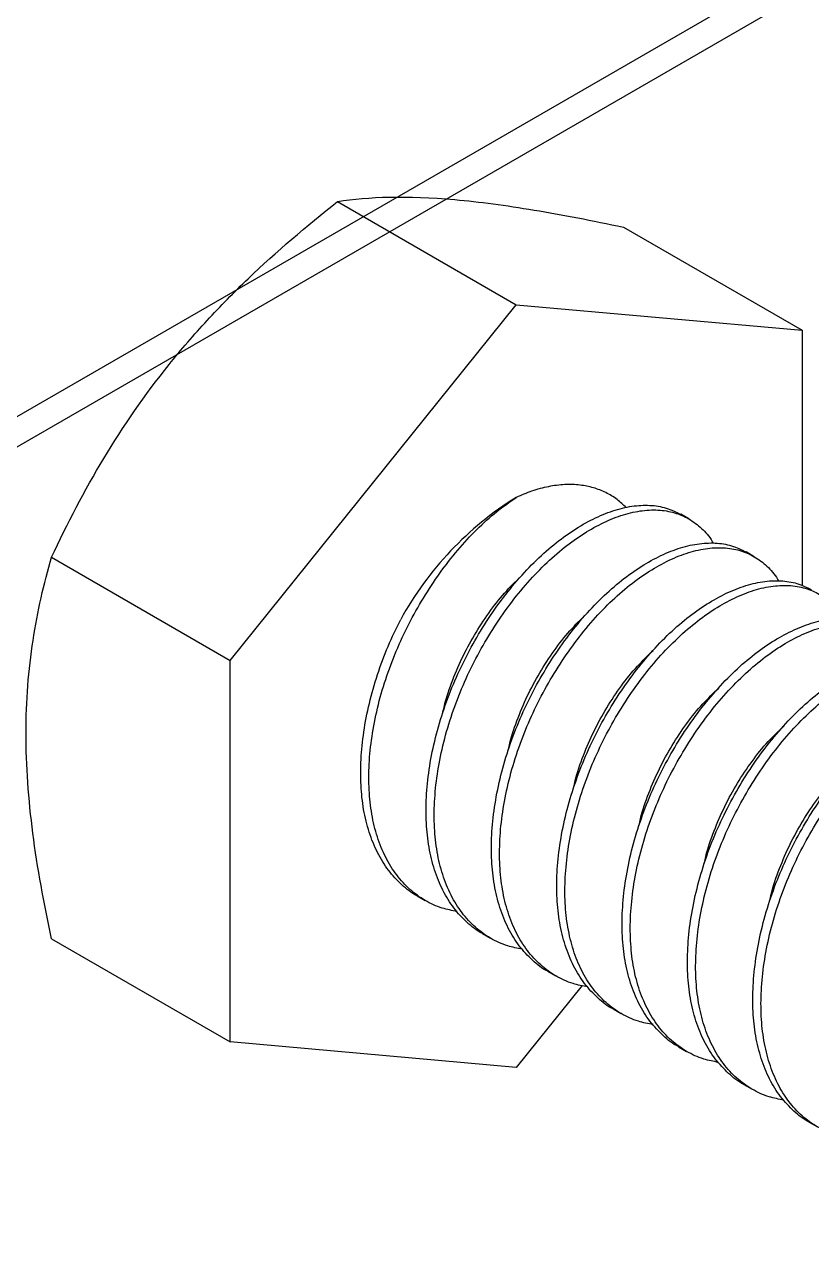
# Model space of a CAD drawing. Header units: inches. Extents: x -3.8 to 16.7, y -13 to 0.
# Drawn here: x 4.751 to 5.177, y -3.026 to -2.362 of the extents above; entities that cross this region are included whole.
import ezdxf

# ---------------------------------------------------------------- set-up
doc = ezdxf.new("R2010")
doc.units = ezdxf.units.IN
doc.header["$LTSCALE"] = 0.5
doc.header["$MEASUREMENT"] = 0
doc.layers.add('Hardware', color=242, linetype='CONTINUOUS')
doc.layers.add('Housing', color=150, linetype='CONTINUOUS')

msp = doc.modelspace()

# ---------------------------------------------------------------- linework, layer by layer
at = {"layer": 'Hardware', "linetype": 'Continuous', "lineweight": 25, "transparency": 16777216}
for p, q in [((4.920633, -2.457316), (5.017303, -2.513108)), ((5.075313, -2.471181), (5.171983, -2.526974)), ((4.862624, -2.705519), (5.017303, -2.513108)), ((5.017303, -2.513108), (5.171983, -2.526974)), ((5.171983, -2.526974), (5.171983, -2.6651)), ((5.110724, -2.628977), (5.106304, -2.626426)), ((5.146079, -2.649382), (5.14166, -2.646831)), ((4.765954, -2.649726), (4.862624, -2.705519)), ((4.862624, -2.911795), (4.862624, -2.705519)), ((4.96366, -2.832749), (4.968079, -2.8353)), ((4.999015, -2.853154), (5.003435, -2.855705)), ((4.765954, -2.856002), (4.862624, -2.911795)), ((5.034371, -2.873559), (5.03879, -2.87611)), ((5.052924, -2.88135), (5.017303, -2.92566)), ((5.069726, -2.893965), (5.074146, -2.896515)), ((5.017303, -2.92566), (4.862624, -2.911795)), ((5.105081, -2.91437), (5.109501, -2.91692)), ((5.140437, -2.934775), (5.144856, -2.937326)), ((5.175792, -2.95518), (5.180212, -2.957731))]:
    msp.add_line(p, q, dxfattribs=at)
msp.add_arc((5.112507, -2.770091), 0.180022, 121.927624, 151.166913, dxfattribs=at)
for points in [[(4.920633, -2.457316), (4.937502, -2.454716), (4.957805, -2.453912), (4.984158, -2.456275)], [(4.765954, -2.649726), (4.782823, -2.613382), (4.803125, -2.578328), (4.829478, -2.545547)]]:
    msp.add_open_spline(points, degree=3, dxfattribs=at)
for points, knots in [([(4.984158, -2.456275), (4.990721, -2.456863), (4.997641, -2.457643), (5.011947, -2.459541), (5.01936, -2.460662), (5.042288, -2.464477), (5.058486, -2.467622), (5.075313, -2.471181)], [0, 0, 0, 0, 0.25, 0.25, 0.5, 0.5, 1, 1, 1, 1]), ([(4.829478, -2.545547), (4.836041, -2.537383), (4.842961, -2.52937), (4.857267, -2.513875), (4.864681, -2.506358), (4.887608, -2.484412), (4.903806, -2.470586), (4.920633, -2.457316)], [0, 0, 0, 0, 0.25, 0.25, 0.5, 0.5, 1, 1, 1, 1]), ([(5.076781, -2.622877), (5.075173, -2.621326), (5.071828, -2.6181), (5.065851, -2.614565), (5.059185, -2.611949), (5.051757, -2.610451), (5.043602, -2.610207), (5.03479, -2.611335), (5.025985, -2.613635), (5.020085, -2.616128), (5.017303, -2.617304)], [0, 0, 0, 0, 0.1134536, 0.2360457, 0.3589687, 0.4815604, 0.6146512, 0.7481664, 0.8812592, 1, 1, 1, 1]), ([(4.985282, -2.841229), (4.982587, -2.840725), (4.976437, -2.839574), (4.967904, -2.835552), (4.959593, -2.829601), (4.952396, -2.821764), (4.946452, -2.812208), (4.94194, -2.801139), (4.938952, -2.788866), (4.937508, -2.77564), (4.937546, -2.761559), (4.939044, -2.746697), (4.942033, -2.731299), (4.946452, -2.71576), (4.952165, -2.700482), (4.959049, -2.685725), (4.966981, -2.671572), (4.975866, -2.658129), (4.985589, -2.645647), (4.995905, -2.634509), (5.006535, -2.624825), (5.013735, -2.619796), (5.017303, -2.617304)], [0, 0, 0, 0, 0.0389357, 0.0888252, 0.1387146, 0.1894771, 0.2406877, 0.2918982, 0.3426607, 0.3925501, 0.4424396, 0.493202, 0.5444126, 0.5956232, 0.6463856, 0.6962751, 0.7461645, 0.796927, 0.8481375, 0.8993481, 0.9501105, 1, 1, 1, 1]), ([(4.999016, -2.853152), (4.99901, -2.85315), (4.995915, -2.851763), (4.990612, -2.847302), (4.983309, -2.83966), (4.977394, -2.830051), (4.972874, -2.818996), (4.969888, -2.80672), (4.968444, -2.793495), (4.968482, -2.779414), (4.96998, -2.764552), (4.972969, -2.749154), (4.977388, -2.733615), (4.983101, -2.718336), (4.989985, -2.703579), (4.997917, -2.689427), (5.006802, -2.675982), (5.016525, -2.663507), (5.026841, -2.652342), (5.037471, -2.642757), (5.048239, -2.634875), (5.059007, -2.628704), (5.069637, -2.624301), (5.079957, -2.621793), (5.089663, -2.621313), (5.098603, -2.622678), (5.103753, -2.625186), (5.106303, -2.626428)], [0, 0, 0, 0, 0.0000847, 0.0411493, 0.0829326, 0.1250847, 0.1672368, 0.20902, 0.2500847, 0.2911493, 0.3329326, 0.3750847, 0.4172368, 0.45902, 0.5000847, 0.5411493, 0.5829326, 0.6250847, 0.6672368, 0.70902, 0.7500847, 0.7911493, 0.8329326, 0.8750847, 0.9172368, 0.95902, 1, 1, 1, 1]), ([(5.020638, -2.861634), (5.017942, -2.86113), (5.011792, -2.85998), (5.003259, -2.855957), (4.994949, -2.850006), (4.987752, -2.842169), (4.981808, -2.832613), (4.977295, -2.821544), (4.974307, -2.809271), (4.972863, -2.796045), (4.972901, -2.781964), (4.974399, -2.767102), (4.977388, -2.751704), (4.981807, -2.736165), (4.98752, -2.720887), (4.994404, -2.70613), (5.002336, -2.691978), (5.011221, -2.678532), (5.020944, -2.666058), (5.03126, -2.654893), (5.041891, -2.645308), (5.052658, -2.637426), (5.063426, -2.631255), (5.074057, -2.62685), (5.084372, -2.62435), (5.094097, -2.623839), (5.102975, -2.625319), (5.110935, -2.628659), (5.117712, -2.633972), (5.122007, -2.638524), (5.123613, -2.641753), (5.12378, -2.642089)], [0, 0, 0, 0, 0.0276087, 0.0629844, 0.0983602, 0.134355, 0.1706675, 0.20698, 0.2429748, 0.2783506, 0.3137264, 0.3497211, 0.3860337, 0.4223462, 0.458341, 0.4937168, 0.5290925, 0.5650873, 0.6013998, 0.6377124, 0.6737072, 0.7090829, 0.7444587, 0.7804535, 0.816766, 0.8530786, 0.8890733, 0.9244491, 0.9598249, 0.9958197, 1, 1, 1, 1]), ([(5.034372, -2.873558), (5.034365, -2.873555), (5.03127, -2.872168), (5.025968, -2.867708), (5.018665, -2.860065), (5.01275, -2.850457), (5.008229, -2.839401), (5.005244, -2.827125), (5.003799, -2.8139), (5.003837, -2.799819), (5.005335, -2.784957), (5.008324, -2.769559), (5.012743, -2.75402), (5.018456, -2.738741), (5.02534, -2.723984), (5.033272, -2.709832), (5.042157, -2.696387), (5.05188, -2.683912), (5.062196, -2.672747), (5.072827, -2.663162), (5.083594, -2.65528), (5.094362, -2.64911), (5.104992, -2.644707), (5.115312, -2.642198), (5.125019, -2.641718), (5.133958, -2.643083), (5.139109, -2.645591), (5.141659, -2.646833)], [0, 0, 0, 0, 0.0000847, 0.0411493, 0.0829326, 0.1250847, 0.1672368, 0.20902, 0.2500847, 0.2911493, 0.3329326, 0.3750847, 0.4172368, 0.45902, 0.5000847, 0.5411493, 0.5829326, 0.6250847, 0.6672368, 0.70902, 0.7500847, 0.7911493, 0.8329326, 0.8750847, 0.9172368, 0.95902, 1, 1, 1, 1]), ([(5.055993, -2.882039), (5.053297, -2.881535), (5.047148, -2.880385), (5.038615, -2.876363), (5.030304, -2.870411), (5.023107, -2.862574), (5.017163, -2.853018), (5.01265, -2.841949), (5.009663, -2.829676), (5.008219, -2.816451), (5.008257, -2.802369), (5.009755, -2.787508), (5.012744, -2.77211), (5.017162, -2.75657), (5.022876, -2.741292), (5.02976, -2.726535), (5.037692, -2.712383), (5.046576, -2.698937), (5.0563, -2.686463), (5.066615, -2.675298), (5.077246, -2.665713), (5.088014, -2.657831), (5.098781, -2.651661), (5.109412, -2.647255), (5.119727, -2.644755), (5.129453, -2.644244), (5.13833, -2.645724), (5.146291, -2.649064), (5.153067, -2.654377), (5.157362, -2.658929), (5.158968, -2.662158), (5.159135, -2.662494)], [0, 0, 0, 0, 0.0276087, 0.0629844, 0.0983602, 0.134355, 0.1706675, 0.20698, 0.2429748, 0.2783506, 0.3137264, 0.3497211, 0.3860337, 0.4223462, 0.458341, 0.4937168, 0.5290925, 0.5650873, 0.6013998, 0.6377124, 0.6737072, 0.7090829, 0.7444587, 0.7804535, 0.816766, 0.8530786, 0.8890733, 0.9244491, 0.9598249, 0.9958197, 1, 1, 1, 1]), ([(4.752138, -2.744891), (4.752138, -2.727426), (4.753475, -2.710515), (4.758314, -2.678892), (4.761784, -2.664002), (4.765954, -2.649726)], [0, 0, 0, 0, 0.5, 0.5, 1, 1, 1, 1]), ([(4.977674, -2.733463), (4.977927, -2.732261), (4.979148, -2.726451), (4.982793, -2.716069), (4.988514, -2.702754), (4.995473, -2.690069), (5.003368, -2.678252), (5.011862, -2.667689), (5.017859, -2.662002), (5.020755, -2.659255)], [0, 0, 0, 0, 0.04228604, 0.20436413, 0.36340991, 0.5224557, 0.68453379, 0.84764879, 1, 1, 1, 1]), ([(5.069727, -2.893963), (5.069721, -2.89396), (5.066625, -2.892573), (5.061323, -2.888113), (5.05402, -2.88047), (5.048105, -2.870862), (5.043585, -2.859807), (5.040599, -2.84753), (5.039155, -2.834305), (5.039193, -2.820224), (5.040691, -2.805362), (5.04368, -2.789964), (5.048098, -2.774425), (5.053812, -2.759147), (5.060695, -2.744389), (5.068628, -2.730238), (5.077512, -2.716792), (5.087236, -2.704318), (5.097551, -2.693153), (5.108182, -2.683567), (5.11895, -2.675685), (5.129718, -2.669515), (5.140347, -2.665112), (5.150667, -2.662603), (5.160374, -2.662123), (5.169314, -2.663488), (5.174464, -2.665996), (5.177014, -2.667238)], [0, 0, 0, 0, 0.0000847, 0.0411493, 0.0829326, 0.1250847, 0.1672368, 0.20902, 0.2500847, 0.2911493, 0.3329326, 0.3750847, 0.4172368, 0.45902, 0.5000847, 0.5411493, 0.5829326, 0.6250847, 0.6672368, 0.70902, 0.7500847, 0.7911493, 0.8329326, 0.8750847, 0.9172368, 0.95902, 1, 1, 1, 1]), ([(5.091348, -2.902444), (5.088653, -2.90194), (5.082503, -2.90079), (5.07397, -2.896768), (5.065659, -2.890816), (5.058462, -2.882979), (5.052518, -2.873424), (5.048006, -2.862354), (5.045018, -2.850081), (5.043574, -2.836856), (5.043612, -2.822775), (5.04511, -2.807913), (5.048099, -2.792515), (5.052518, -2.776976), (5.058231, -2.761697), (5.065115, -2.74694), (5.073047, -2.732788), (5.081932, -2.719343), (5.091655, -2.706868), (5.101971, -2.695703), (5.112601, -2.686118), (5.123369, -2.678236), (5.134137, -2.672066), (5.144768, -2.667661), (5.155083, -2.66516), (5.164808, -2.66465), (5.173685, -2.666129), (5.181646, -2.669469), (5.188423, -2.674782), (5.192718, -2.679334), (5.194323, -2.682563), (5.194491, -2.682899)], [0, 0, 0, 0, 0.0276087, 0.0629844, 0.0983602, 0.134355, 0.1706675, 0.20698, 0.2429748, 0.2783506, 0.3137264, 0.3497211, 0.3860337, 0.4223462, 0.458341, 0.4937168, 0.5290925, 0.5650873, 0.6013998, 0.6377124, 0.6737072, 0.7090829, 0.7444587, 0.7804535, 0.816766, 0.8530786, 0.8890733, 0.9244491, 0.9598249, 0.9958197, 1, 1, 1, 1]), ([(5.013029, -2.753868), (5.013282, -2.752666), (5.014503, -2.746856), (5.018148, -2.736474), (5.023869, -2.723159), (5.030828, -2.710475), (5.038723, -2.698657), (5.047217, -2.688094), (5.053214, -2.682407), (5.05611, -2.67966)], [0, 0, 0, 0, 0.042286, 0.2043641, 0.3634099, 0.5224557, 0.6845338, 0.8476488, 1, 1, 1, 1]), ([(4.963661, -2.832747), (4.963655, -2.832744), (4.960559, -2.831358), (4.955257, -2.826897), (4.947954, -2.819255), (4.942039, -2.809646), (4.937519, -2.798591), (4.934533, -2.786314), (4.933089, -2.77309), (4.933126, -2.759008), (4.934626, -2.744147), (4.93761, -2.728747), (4.942045, -2.713217), (4.947698, -2.697904), (4.952449, -2.688122), (4.954803, -2.683274)], [0, 0, 0, 0, 0.0001693, 0.0822848, 0.1658371, 0.250127, 0.3344169, 0.4179692, 0.5000847, 0.5822001, 0.6657524, 0.7500423, 0.8343322, 0.9178846, 1, 1, 1, 1]), ([(5.105082, -2.914368), (5.105076, -2.914365), (5.101981, -2.912978), (5.096678, -2.908518), (5.089376, -2.900875), (5.08346, -2.891267), (5.07894, -2.880212), (5.075954, -2.867935), (5.07451, -2.85471), (5.074548, -2.840629), (5.076046, -2.825767), (5.079035, -2.810369), (5.083454, -2.79483), (5.089167, -2.779552), (5.096051, -2.764795), (5.103983, -2.750643), (5.112868, -2.737197), (5.122591, -2.724723), (5.132907, -2.713558), (5.143537, -2.703972), (5.154305, -2.696091), (5.165073, -2.68992), (5.175703, -2.685517), (5.186023, -2.683008), (5.195729, -2.682529), (5.204669, -2.683893), (5.209819, -2.686402), (5.212369, -2.687644)], [0, 0, 0, 0, 0.0000847, 0.0411493, 0.0829326, 0.1250847, 0.1672368, 0.20902, 0.2500847, 0.2911493, 0.3329326, 0.3750847, 0.4172368, 0.45902, 0.5000847, 0.5411493, 0.5829326, 0.6250847, 0.6672368, 0.70902, 0.7500847, 0.7911493, 0.8329326, 0.8750847, 0.9172368, 0.95902, 1, 1, 1, 1]), ([(5.126704, -2.92285), (5.124008, -2.922345), (5.117858, -2.921195), (5.109325, -2.917173), (5.101015, -2.911222), (5.093818, -2.903384), (5.087874, -2.893829), (5.083361, -2.882759), (5.080373, -2.870487), (5.078929, -2.857261), (5.078967, -2.84318), (5.080465, -2.828318), (5.083454, -2.81292), (5.087873, -2.797381), (5.093586, -2.782102), (5.10047, -2.767345), (5.108402, -2.753193), (5.117287, -2.739748), (5.12701, -2.727273), (5.137326, -2.716108), (5.147957, -2.706523), (5.158724, -2.698641), (5.169492, -2.692471), (5.180123, -2.688066), (5.190438, -2.685565), (5.200164, -2.685055), (5.209041, -2.686535), (5.217001, -2.689874), (5.223778, -2.695187), (5.228073, -2.699739), (5.229679, -2.702968), (5.229846, -2.703304)], [0, 0, 0, 0, 0.0276087, 0.0629844, 0.0983602, 0.134355, 0.1706675, 0.20698, 0.2429748, 0.2783506, 0.3137264, 0.3497211, 0.3860337, 0.4223462, 0.458341, 0.4937168, 0.5290925, 0.5650873, 0.6013998, 0.6377124, 0.6737072, 0.7090829, 0.7444587, 0.7804535, 0.816766, 0.8530786, 0.8890733, 0.9244491, 0.9598249, 0.9958197, 1, 1, 1, 1]), ([(5.048385, -2.774273), (5.048637, -2.773071), (5.049858, -2.767261), (5.053503, -2.756879), (5.059224, -2.743565), (5.066183, -2.73088), (5.074078, -2.719062), (5.082573, -2.708499), (5.088569, -2.702812), (5.091465, -2.700065)], [0, 0, 0, 0, 0.04228604, 0.20436413, 0.36340991, 0.5224557, 0.68453379, 0.84764879, 1, 1, 1, 1]), ([(5.140438, -2.934773), (5.140431, -2.93477), (5.137336, -2.933384), (5.132034, -2.928923), (5.124731, -2.921281), (5.118816, -2.911672), (5.114295, -2.900617), (5.11131, -2.88834), (5.109865, -2.875116), (5.109903, -2.861034), (5.111401, -2.846172), (5.11439, -2.830774), (5.118809, -2.815235), (5.124522, -2.799957), (5.131406, -2.7852), (5.139338, -2.771048), (5.148223, -2.757602), (5.157946, -2.745128), (5.168262, -2.733963), (5.178893, -2.724377), (5.18966, -2.716496), (5.200428, -2.710325), (5.211058, -2.705922), (5.221378, -2.703413), (5.231085, -2.702934), (5.240024, -2.704298), (5.245175, -2.706807), (5.247725, -2.708049)], [0, 0, 0, 0, 0.0000847, 0.0411493, 0.0829326, 0.1250847, 0.1672368, 0.20902, 0.2500847, 0.2911493, 0.3329326, 0.3750847, 0.4172368, 0.45902, 0.5000847, 0.5411493, 0.5829326, 0.6250847, 0.6672368, 0.70902, 0.7500847, 0.7911493, 0.8329326, 0.8750847, 0.9172368, 0.95902, 1, 1, 1, 1]), ([(5.162059, -2.943255), (5.159363, -2.94275), (5.153214, -2.9416), (5.144681, -2.937578), (5.13637, -2.931627), (5.129173, -2.92379), (5.123229, -2.914234), (5.118716, -2.903165), (5.115729, -2.890892), (5.114285, -2.877666), (5.114323, -2.863585), (5.115821, -2.848723), (5.11881, -2.833325), (5.123228, -2.817786), (5.128942, -2.802508), (5.135826, -2.78775), (5.143758, -2.773599), (5.152642, -2.760153), (5.162366, -2.747679), (5.172681, -2.736514), (5.183312, -2.726928), (5.19408, -2.719046), (5.204848, -2.712876), (5.215478, -2.708471), (5.225793, -2.705971), (5.235519, -2.70546), (5.244396, -2.70694), (5.252357, -2.710279), (5.259133, -2.715592), (5.263428, -2.720145), (5.265034, -2.723374), (5.265201, -2.72371)], [0, 0, 0, 0, 0.0276087, 0.0629844, 0.0983602, 0.134355, 0.1706675, 0.20698, 0.2429748, 0.2783506, 0.3137264, 0.3497211, 0.3860337, 0.4223462, 0.458341, 0.4937168, 0.5290925, 0.5650873, 0.6013998, 0.6377124, 0.6737072, 0.7090829, 0.7444587, 0.7804535, 0.816766, 0.8530786, 0.8890733, 0.9244491, 0.9598249, 0.9958197, 1, 1, 1, 1]), ([(5.08374, -2.794678), (5.083993, -2.793476), (5.085214, -2.787666), (5.088859, -2.777284), (5.09458, -2.76397), (5.101539, -2.751285), (5.109434, -2.739468), (5.117928, -2.728905), (5.123925, -2.723217), (5.126821, -2.72047)], [0, 0, 0, 0, 0.04228604, 0.20436413, 0.36340991, 0.5224557, 0.68453379, 0.84764879, 1, 1, 1, 1]), ([(5.175793, -2.955178), (5.175787, -2.955175), (5.172691, -2.953789), (5.167389, -2.949328), (5.160086, -2.941686), (5.154171, -2.932077), (5.149651, -2.921022), (5.146665, -2.908745), (5.145221, -2.895521), (5.145259, -2.881439), (5.146757, -2.866578), (5.149746, -2.85118), (5.154164, -2.83564), (5.159878, -2.820362), (5.166762, -2.805605), (5.174694, -2.791453), (5.183578, -2.778007), (5.193302, -2.765533), (5.203617, -2.754368), (5.214248, -2.744783), (5.225016, -2.736901), (5.235784, -2.73073), (5.246413, -2.726327), (5.256065, -2.723981), (5.261963, -2.723573), (5.264522, -2.723597)], [0, 0, 0, 0, 0.00008467, 0.04114935, 0.08293259, 0.12508467, 0.16723676, 0.20902, 0.25008467, 0.29114935, 0.33293259, 0.37508467, 0.41723676, 0.45902, 0.50008467, 0.54114935, 0.58293259, 0.62508467, 0.66723676, 0.70902, 0.75008467, 0.79114935, 0.83293259, 0.87508467, 0.90907298, 0.90907298, 0.90907298, 0.90907298]), ([(5.197414, -2.96366), (5.194719, -2.963156), (5.188569, -2.962005), (5.180036, -2.957983), (5.171725, -2.952032), (5.164528, -2.944195), (5.158584, -2.934639), (5.154072, -2.92357), (5.151084, -2.911297), (5.14964, -2.898071), (5.149678, -2.88399), (5.151176, -2.869128), (5.154165, -2.85373), (5.158584, -2.838191), (5.164297, -2.822913), (5.171181, -2.808156), (5.179113, -2.794004), (5.187998, -2.780558), (5.197721, -2.768084), (5.208037, -2.756919), (5.218667, -2.747333), (5.229435, -2.739451), (5.240203, -2.733281), (5.250834, -2.728876), (5.259436, -2.726791), (5.264398, -2.726286), (5.26603, -2.726202)], [0, 0, 0, 0, 0.02760866, 0.06298442, 0.09836019, 0.13435497, 0.17066751, 0.20698004, 0.24297483, 0.27835059, 0.31372636, 0.34972114, 0.38603368, 0.42234621, 0.458341, 0.49371676, 0.52909253, 0.56508731, 0.60139985, 0.63771238, 0.67370717, 0.70908293, 0.7444587, 0.78045348, 0.81676602, 0.83504596, 0.83504596, 0.83504596, 0.83504596]), ([(5.119095, -2.815083), (5.119348, -2.813881), (5.120569, -2.808072), (5.124214, -2.797689), (5.129935, -2.784375), (5.136894, -2.77169), (5.144789, -2.759873), (5.153283, -2.74931), (5.15928, -2.743622), (5.162176, -2.740876)], [0, 0, 0, 0, 0.042286, 0.2043641, 0.3634099, 0.5224557, 0.6845338, 0.8476488, 1, 1, 1, 1]), ([(4.765954, -2.856002), (4.761755, -2.836783), (4.758243, -2.817587), (4.753438, -2.780409), (4.752138, -2.762342), (4.752138, -2.744891)], [0, 0, 0, 0, 0.5, 0.5, 1, 1, 1, 1]), ([(5.154451, -2.835489), (5.154703, -2.834286), (5.155924, -2.828477), (5.159569, -2.818095), (5.16529, -2.80478), (5.172249, -2.792095), (5.180144, -2.780278), (5.188639, -2.769715), (5.194635, -2.764027), (5.197531, -2.761281)], [0, 0, 0, 0, 0.042286, 0.2043641, 0.3634099, 0.5224557, 0.6845338, 0.8476488, 1, 1, 1, 1])]:
    msp.add_open_spline(points, degree=3, knots=knots, dxfattribs=at)
at = {"layer": 'Housing', "linetype": 'Continuous', "lineweight": 25, "transparency": 16777216}
for p, q in [((2.464841, -3.890836), (6.794968, -1.391878)), ((2.471913, -3.903083), (6.80204, -1.404125))]:
    msp.add_line(p, q, dxfattribs=at)

doc.saveas('drawing.dxf')
